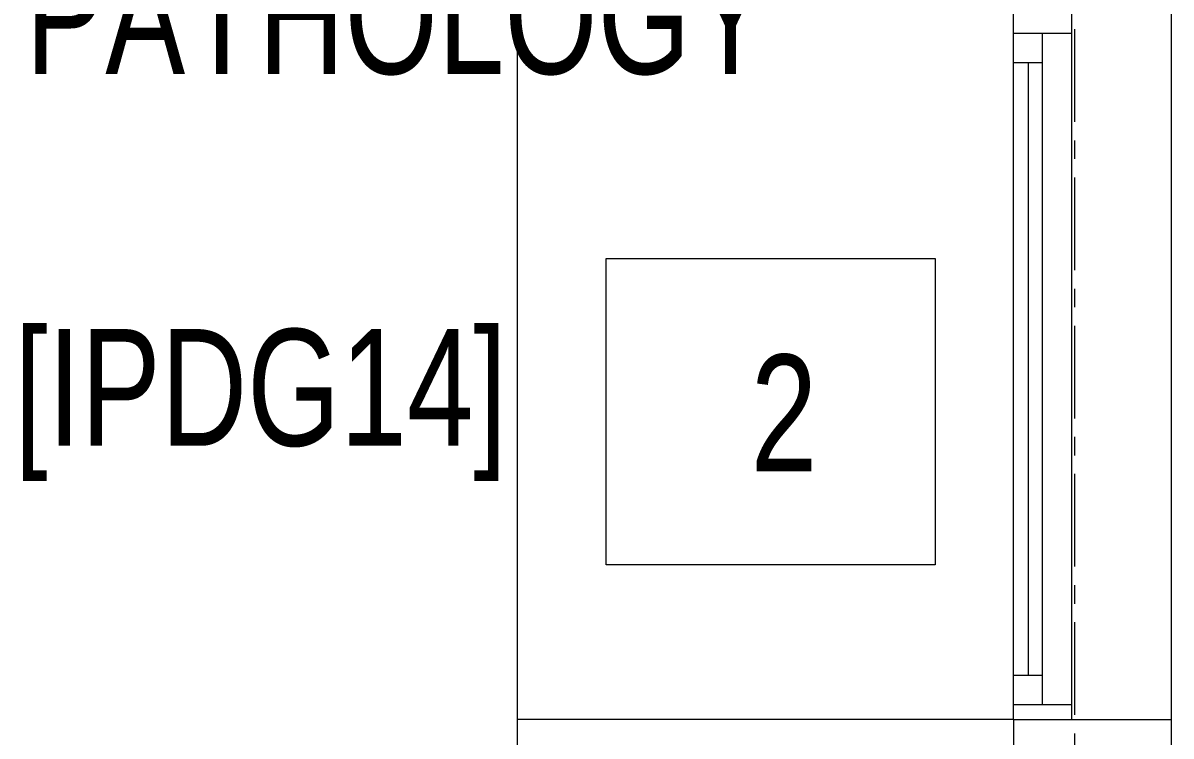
# Model space of a CAD drawing. Header units: millimetres. Extents: x 26027 to 581921, y 7230 to 233891.
# Drawn here: x 573147 to 575114, y 138029 to 139251 of the extents above; entities that cross this region are included whole.
import ezdxf

# ---------------------------------------------------------------- set-up
doc = ezdxf.new("R2010")
doc.units = ezdxf.units.MM
doc.header["$LTSCALE"] = 5
doc.linetypes.add('CENTER', pattern=[50.8, 31.75, -6.35, 6.35, -6.35])
doc.linetypes.add('HIDDEN2', pattern=[0.1875, 0.125, -0.0625])
for name, color, linetype, lineweight in [('72_EGR_BASE_TEXT', 7, 'Continuous', 5), ('Aluminum', 7, 'Continuous', 5), ('Medical Equipment and Furniture', 163, 'Continuous', 0), ('Proj', 7, 'HIDDEN2', 5), ('Walls', 32, 'Continuous', 5)]:
    doc.layers.add(name, color=color, linetype=linetype, lineweight=lineweight)
doc.layers.add('axes', color=9, linetype='Continuous')
doc.styles.add('X3G_ENTITY_2587EA', font='swisscl.ttf', dxfattribs={"height": 200})

msp = doc.modelspace()

# ---------------------------------------------------------------- linework, layer by layer
at = {"layer": 'Aluminum'}
for p, q in [((574843.8, 138057.8, 0), (574843.8, 140457.8, 0)), ((574943.8, 138057.8, 0), (574943.8, 140457.8, 0)), ((574943.8, 139232.8, 0), (574843.8, 139232.8, 0)), ((574893.8, 138082.8, 0), (574893.8, 139232.8, 0)), ((574893.8, 139182.8, 0), (574843.8, 139182.8, 0)), ((574868.8, 139182.8, 0), (574868.8, 138132.8, 0)), ((574893.8, 138132.8, 0), (574843.8, 138132.8, 0)), ((574943.8, 138082.8, 0), (574843.8, 138082.8, 0))]:
    msp.add_line(p, q, dxfattribs=at)
at = {"layer": 'axes', "linetype": 'CENTER', "lineweight": 0}
msp.add_line((574948.8, 120285.6, 0), (574948.8, 146390.3, 0), dxfattribs=at)
msp.add_line((574948.8, 120285.6, 0), (574948.8, 146390.3, 0), dxfattribs=at)
at = {"layer": 'Medical Equipment and Furniture'}
msp.add_line((574843.8, 138057.8, 0), (573993.8, 138057.8, 0), dxfattribs=at)
at = {"layer": 'Medical Equipment and Furniture', "elevation": 0}
msp.add_lwpolyline([(573993.8, 142385.3), (573993.8, 137250.3)], dxfattribs=at)
msp.add_lwpolyline([(574146.2, 138847.8), (574710, 138847.8), (574710, 138322.5), (574146.2, 138322.5)], close=True, dxfattribs=at)
at = {"layer": 'Proj'}
msp.add_line((575113.8, 140457.8, 0), (575113.8, 138057.8, 0), dxfattribs=at)
at = {"layer": 'Walls'}
for p, q in [((574843.8, 138057.8), (574843.8, 137250.3)), ((574843.8, 138057.8, 0), (575113.8, 138057.8, 0)), ((575113.8, 138057.8), (575113.8, 137012.1))]:
    msp.add_line(p, q, dxfattribs=at)

# ---------------------------------------------------------------- texts
at = {"layer": '72_EGR_BASE_TEXT', "char_height": 200, "attachment_point": 2, "style": 'X3G_ENTITY_2587EA'}
for s, insert in [('HISTO^M^JPATHOLOGY', (573789.7, 139697.1)), ('[IPDG14]', (573554.3, 138726.6))]:
    msp.add_mtext(s, dxfattribs=dict(at, insert=insert))
at = {"layer": 'Medical Equipment and Furniture', "insert": (574450.8, 138682.7, 0), "char_height": 200, "attachment_point": 2, "style": 'X3G_ENTITY_2587EA'}
msp.add_mtext('2', dxfattribs=at)

doc.saveas('drawing.dxf')
